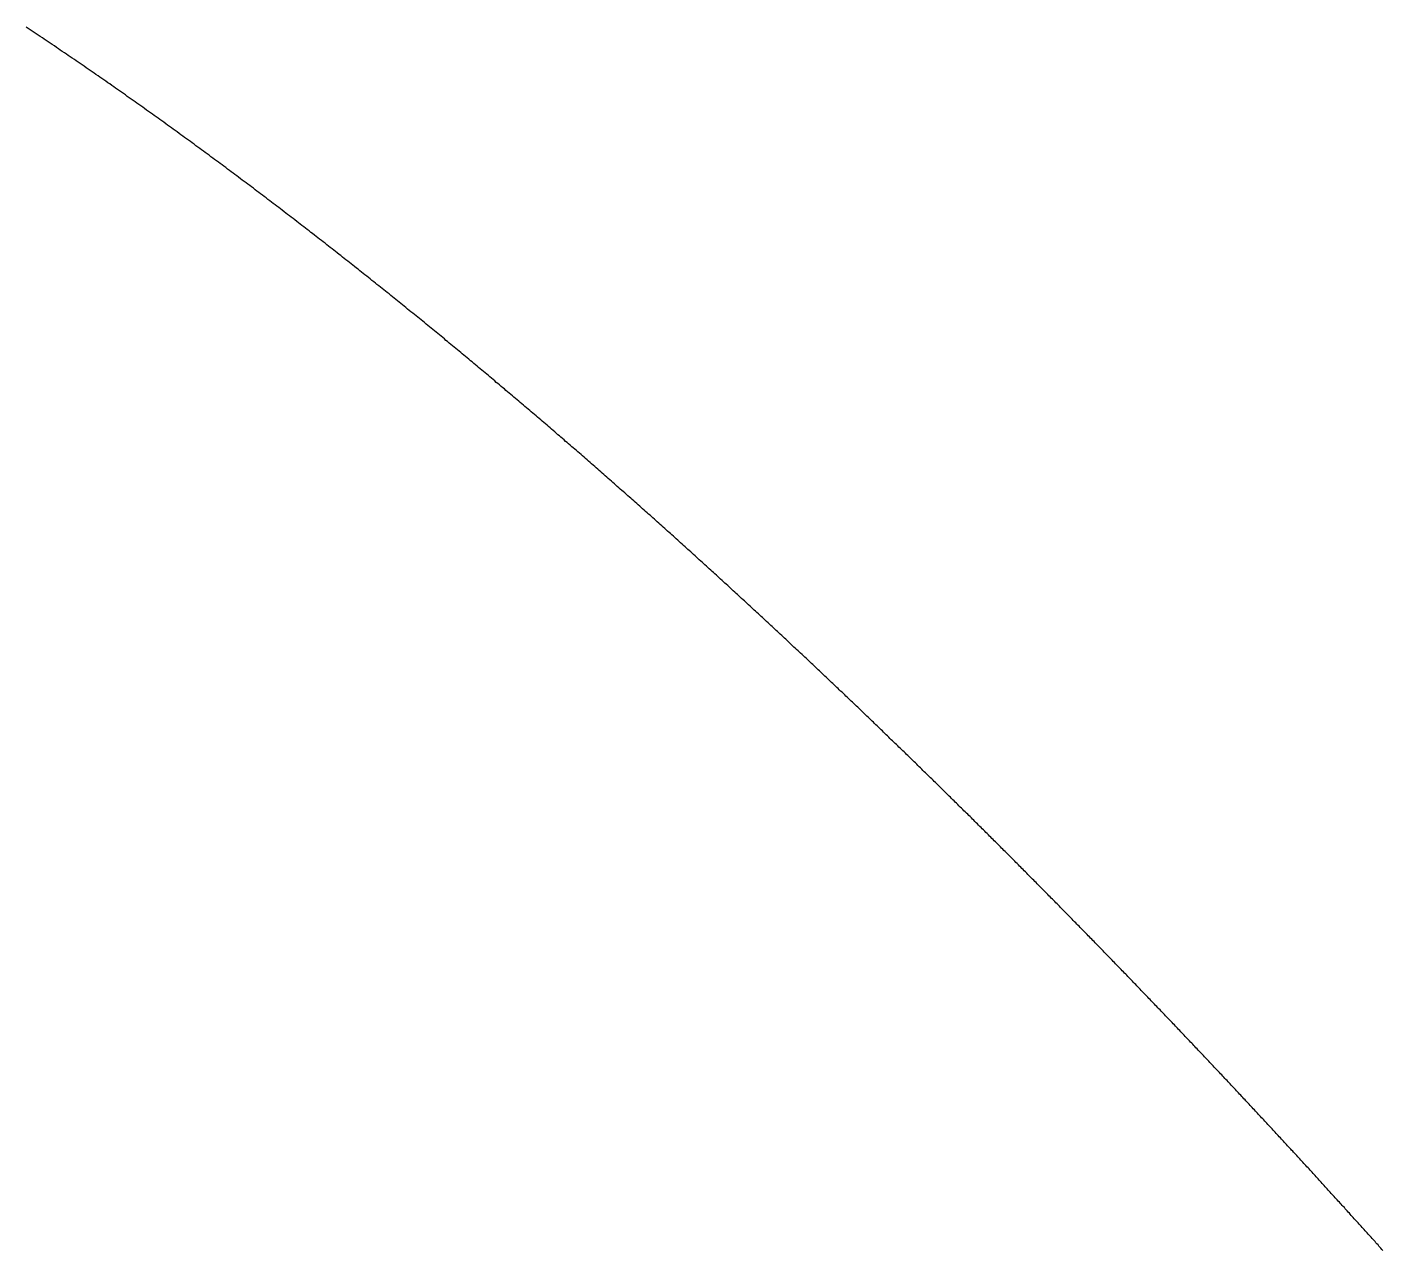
# Model space of a CAD drawing. Header units: metres. Extents: x -19.4 to 17.8, y -17.8 to 29.1.
# Drawn here: x -1.23 to 10.16, y 15.96 to 26.24 of the extents above; entities that cross this region are included whole.
import ezdxf

# ---------------------------------------------------------------- set-up
doc = ezdxf.new("R2010")
doc.units = ezdxf.units.M

msp = doc.modelspace()

# ---------------------------------------------------------------- linework, layer by layer
for p, q in [((-1.224, 26.224), (-1.241, 26.235)), ((-1.207, 26.213), (-1.224, 26.224)), ((-1.19, 26.201), (-1.207, 26.213)), ((-1.173, 26.19), (-1.19, 26.201)), ((-1.156, 26.179), (-1.173, 26.19)), ((-1.139, 26.167), (-1.156, 26.179)), ((-1.122, 26.156), (-1.139, 26.167)), ((-1.105, 26.145), (-1.122, 26.156)), ((-1.089, 26.133), (-1.105, 26.145)), ((-1.072, 26.122), (-1.089, 26.133)), ((-1.055, 26.111), (-1.072, 26.122)), ((-1.038, 26.099), (-1.055, 26.111)), ((-1.021, 26.088), (-1.038, 26.099)), ((-1.004, 26.077), (-1.021, 26.088)), ((-0.987, 26.065), (-1.004, 26.077)), ((-0.97, 26.054), (-0.987, 26.065)), ((-0.954, 26.042), (-0.97, 26.054)), ((-0.937, 26.031), (-0.954, 26.042)), ((-0.92, 26.02), (-0.937, 26.031)), ((-0.903, 26.008), (-0.92, 26.02)), ((-0.887, 25.997), (-0.903, 26.008)), ((-0.87, 25.985), (-0.887, 25.997)), ((-0.853, 25.974), (-0.87, 25.985)), ((-0.836, 25.963), (-0.853, 25.974)), ((-0.82, 25.951), (-0.836, 25.963)), ((-0.803, 25.94), (-0.82, 25.951)), ((-0.786, 25.928), (-0.803, 25.94)), ((-0.77, 25.917), (-0.786, 25.928)), ((-0.753, 25.906), (-0.77, 25.917)), ((-0.736, 25.894), (-0.753, 25.906)), ((-0.72, 25.883), (-0.736, 25.894)), ((-0.703, 25.871), (-0.72, 25.883)), ((-0.687, 25.86), (-0.703, 25.871)), ((-0.67, 25.848), (-0.687, 25.86)), ((-0.654, 25.837), (-0.67, 25.848)), ((-0.637, 25.826), (-0.654, 25.837)), ((-0.621, 25.814), (-0.637, 25.826)), ((-0.604, 25.803), (-0.621, 25.814)), ((-0.588, 25.791), (-0.604, 25.803)), ((-0.571, 25.78), (-0.588, 25.791)), ((-0.555, 25.768), (-0.571, 25.78)), ((-0.538, 25.757), (-0.555, 25.768)), ((-0.522, 25.745), (-0.538, 25.757)), ((-0.505, 25.734), (-0.522, 25.745)), ((-0.489, 25.722), (-0.505, 25.734)), ((-0.473, 25.711), (-0.489, 25.722)), ((-0.456, 25.699), (-0.473, 25.711)), ((-0.44, 25.688), (-0.456, 25.699)), ((-0.424, 25.676), (-0.44, 25.688)), ((-0.407, 25.665), (-0.424, 25.676)), ((-0.391, 25.653), (-0.407, 25.665)), ((-0.375, 25.642), (-0.391, 25.653)), ((-0.358, 25.63), (-0.375, 25.642)), ((-0.342, 25.619), (-0.358, 25.63)), ((-0.326, 25.607), (-0.342, 25.619)), ((-0.31, 25.596), (-0.326, 25.607)), ((-0.293, 25.584), (-0.31, 25.596)), ((-0.277, 25.573), (-0.293, 25.584)), ((-0.261, 25.561), (-0.277, 25.573)), ((-0.245, 25.55), (-0.261, 25.561)), ((-0.229, 25.538), (-0.245, 25.55)), ((-0.213, 25.527), (-0.229, 25.538)), ((-0.196, 25.515), (-0.213, 25.527)), ((-0.18, 25.504), (-0.196, 25.515)), ((-0.164, 25.492), (-0.18, 25.504)), ((-0.148, 25.481), (-0.164, 25.492)), ((-0.132, 25.469), (-0.148, 25.481)), ((-0.116, 25.458), (-0.132, 25.469)), ((-0.1, 25.446), (-0.116, 25.458)), ((-0.084, 25.435), (-0.1, 25.446)), ((-0.068, 25.423), (-0.084, 25.435)), ((-0.052, 25.412), (-0.068, 25.423)), ((-0.036, 25.4), (-0.052, 25.412)), ((-0.02, 25.389), (-0.036, 25.4)), ((-0.004, 25.377), (-0.02, 25.389)), ((0.012, 25.365), (-0.004, 25.377)), ((0.028, 25.354), (0.012, 25.365)), ((0.044, 25.342), (0.028, 25.354)), ((0.06, 25.331), (0.044, 25.342)), ((0.076, 25.319), (0.06, 25.331)), ((0.091, 25.308), (0.076, 25.319)), ((0.107, 25.296), (0.091, 25.308)), ((0.123, 25.285), (0.107, 25.296)), ((0.139, 25.273), (0.123, 25.285)), ((0.155, 25.262), (0.139, 25.273)), ((0.171, 25.25), (0.155, 25.262)), ((0.186, 25.238), (0.171, 25.25)), ((0.202, 25.227), (0.186, 25.238)), ((0.218, 25.215), (0.202, 25.227)), ((0.234, 25.204), (0.218, 25.215)), ((0.249, 25.192), (0.234, 25.204)), ((0.265, 25.181), (0.249, 25.192)), ((0.281, 25.169), (0.265, 25.181)), ((0.296, 25.158), (0.281, 25.169)), ((0.312, 25.146), (0.296, 25.158)), ((0.328, 25.134), (0.312, 25.146)), ((0.343, 25.123), (0.328, 25.134)), ((0.359, 25.111), (0.343, 25.123)), ((0.375, 25.1), (0.359, 25.111)), ((0.39, 25.088), (0.375, 25.1)), ((0.406, 25.077), (0.39, 25.088)), ((0.421, 25.065), (0.406, 25.077)), ((0.437, 25.054), (0.421, 25.065)), ((0.452, 25.042), (0.437, 25.054)), ((0.468, 25.03), (0.452, 25.042)), ((0.483, 25.019), (0.468, 25.03)), ((0.499, 25.007), (0.483, 25.019)), ((0.514, 24.996), (0.499, 25.007)), ((0.53, 24.984), (0.514, 24.996)), ((0.545, 24.973), (0.53, 24.984)), ((0.561, 24.961), (0.545, 24.973)), ((0.576, 24.949), (0.561, 24.961)), ((0.592, 24.938), (0.576, 24.949)), ((0.607, 24.926), (0.592, 24.938)), ((0.622, 24.915), (0.607, 24.926)), ((0.638, 24.903), (0.622, 24.915)), ((0.653, 24.892), (0.638, 24.903)), ((0.669, 24.88), (0.653, 24.892)), ((0.684, 24.868), (0.669, 24.88)), ((0.699, 24.857), (0.684, 24.868)), ((0.714, 24.845), (0.699, 24.857)), ((0.73, 24.834), (0.714, 24.845)), ((0.745, 24.822), (0.73, 24.834)), ((0.76, 24.811), (0.745, 24.822)), ((0.776, 24.799), (0.76, 24.811)), ((0.791, 24.787), (0.776, 24.799)), ((0.806, 24.776), (0.791, 24.787)), ((0.821, 24.764), (0.806, 24.776)), ((0.836, 24.753), (0.821, 24.764)), ((0.852, 24.741), (0.836, 24.753)), ((0.867, 24.73), (0.852, 24.741)), ((0.882, 24.718), (0.867, 24.73)), ((0.897, 24.707), (0.882, 24.718)), ((0.912, 24.695), (0.897, 24.707)), ((0.927, 24.683), (0.912, 24.695)), ((0.942, 24.672), (0.927, 24.683)), ((0.957, 24.66), (0.942, 24.672)), ((0.972, 24.649), (0.957, 24.66)), ((0.987, 24.637), (0.972, 24.649)), ((1.003, 24.626), (0.987, 24.637)), ((1.018, 24.614), (1.003, 24.626)), ((1.033, 24.602), (1.018, 24.614)), ((1.048, 24.591), (1.033, 24.602)), ((1.063, 24.579), (1.048, 24.591)), ((1.077, 24.568), (1.063, 24.579)), ((1.092, 24.556), (1.077, 24.568)), ((1.107, 24.545), (1.092, 24.556)), ((1.122, 24.533), (1.107, 24.545)), ((1.137, 24.522), (1.122, 24.533)), ((1.152, 24.51), (1.137, 24.522)), ((1.167, 24.499), (1.152, 24.51)), ((1.182, 24.487), (1.167, 24.499)), ((1.197, 24.475), (1.182, 24.487)), ((1.212, 24.464), (1.197, 24.475)), ((1.226, 24.452), (1.212, 24.464)), ((1.241, 24.441), (1.226, 24.452)), ((1.256, 24.429), (1.241, 24.441)), ((1.271, 24.418), (1.256, 24.429)), ((1.286, 24.406), (1.271, 24.418)), ((1.3, 24.395), (1.286, 24.406)), ((1.315, 24.383), (1.3, 24.395)), ((1.33, 24.372), (1.315, 24.383)), ((1.345, 24.36), (1.33, 24.372)), ((1.359, 24.348), (1.345, 24.36)), ((1.374, 24.337), (1.359, 24.348)), ((1.389, 24.325), (1.374, 24.337)), ((1.403, 24.314), (1.389, 24.325)), ((1.418, 24.302), (1.403, 24.314)), ((1.433, 24.291), (1.418, 24.302)), ((1.447, 24.279), (1.433, 24.291)), ((1.462, 24.268), (1.447, 24.279)), ((1.476, 24.256), (1.462, 24.268)), ((1.491, 24.245), (1.476, 24.256)), ((1.506, 24.233), (1.491, 24.245)), ((1.52, 24.222), (1.506, 24.233)), ((1.535, 24.21), (1.52, 24.222)), ((1.549, 24.199), (1.535, 24.21)), ((1.564, 24.187), (1.549, 24.199)), ((1.578, 24.176), (1.564, 24.187)), ((1.593, 24.164), (1.578, 24.176)), ((1.607, 24.153), (1.593, 24.164)), ((1.622, 24.141), (1.607, 24.153)), ((1.636, 24.13), (1.622, 24.141)), ((1.651, 24.118), (1.636, 24.13)), ((1.665, 24.106), (1.651, 24.118)), ((1.68, 24.095), (1.665, 24.106)), ((1.694, 24.083), (1.68, 24.095)), ((1.708, 24.072), (1.694, 24.083)), ((1.723, 24.06), (1.708, 24.072)), ((1.737, 24.049), (1.723, 24.06)), ((1.751, 24.037), (1.737, 24.049)), ((1.766, 24.026), (1.751, 24.037)), ((1.78, 24.015), (1.766, 24.026)), ((1.794, 24.003), (1.78, 24.015)), ((1.809, 23.992), (1.794, 24.003)), ((1.823, 23.98), (1.809, 23.992)), ((1.837, 23.969), (1.823, 23.98)), ((1.852, 23.957), (1.837, 23.969)), ((1.866, 23.946), (1.852, 23.957)), ((1.88, 23.934), (1.866, 23.946)), ((1.894, 23.923), (1.88, 23.934)), ((1.908, 23.911), (1.894, 23.923)), ((1.923, 23.9), (1.908, 23.911)), ((1.937, 23.888), (1.923, 23.9)), ((1.951, 23.877), (1.937, 23.888)), ((1.965, 23.865), (1.951, 23.877)), ((1.979, 23.854), (1.965, 23.865)), ((1.993, 23.842), (1.979, 23.854)), ((2.008, 23.831), (1.993, 23.842)), ((2.022, 23.819), (2.008, 23.831)), ((2.036, 23.808), (2.022, 23.819)), ((2.05, 23.797), (2.036, 23.808)), ((2.064, 23.785), (2.05, 23.797)), ((2.078, 23.774), (2.064, 23.785)), ((2.092, 23.762), (2.078, 23.774)), ((2.106, 23.751), (2.092, 23.762)), ((2.12, 23.739), (2.106, 23.751)), ((2.134, 23.728), (2.12, 23.739)), ((2.148, 23.716), (2.134, 23.728)), ((2.162, 23.705), (2.148, 23.716)), ((2.176, 23.694), (2.162, 23.705)), ((2.19, 23.682), (2.176, 23.694)), ((2.204, 23.671), (2.19, 23.682)), ((2.218, 23.659), (2.204, 23.671)), ((2.232, 23.648), (2.218, 23.659)), ((2.246, 23.636), (2.232, 23.648)), ((2.26, 23.625), (2.246, 23.636)), ((2.274, 23.614), (2.26, 23.625)), ((2.287, 23.602), (2.274, 23.614)), ((2.301, 23.591), (2.287, 23.602)), ((2.315, 23.579), (2.301, 23.591)), ((2.329, 23.568), (2.315, 23.579)), ((2.343, 23.556), (2.329, 23.568)), ((2.357, 23.545), (2.343, 23.556)), ((2.37, 23.534), (2.357, 23.545)), ((2.384, 23.522), (2.37, 23.534)), ((2.398, 23.511), (2.384, 23.522)), ((2.412, 23.499), (2.398, 23.511)), ((2.425, 23.488), (2.412, 23.499)), ((2.439, 23.477), (2.425, 23.488)), ((2.453, 23.465), (2.439, 23.477)), ((2.467, 23.454), (2.453, 23.465)), ((2.48, 23.443), (2.467, 23.454)), ((2.494, 23.431), (2.48, 23.443)), ((2.508, 23.42), (2.494, 23.431)), ((2.521, 23.408), (2.508, 23.42)), ((2.535, 23.397), (2.521, 23.408)), ((2.549, 23.386), (2.535, 23.397)), ((2.562, 23.374), (2.549, 23.386)), ((2.576, 23.363), (2.562, 23.374)), ((2.589, 23.352), (2.576, 23.363)), ((2.603, 23.34), (2.589, 23.352)), ((2.617, 23.329), (2.603, 23.34)), ((2.63, 23.317), (2.617, 23.329)), ((2.644, 23.306), (2.63, 23.317)), ((2.657, 23.295), (2.644, 23.306)), ((2.671, 23.283), (2.657, 23.295)), ((2.684, 23.272), (2.671, 23.283)), ((2.698, 23.261), (2.684, 23.272)), ((2.711, 23.249), (2.698, 23.261)), ((2.725, 23.238), (2.711, 23.249)), ((2.738, 23.227), (2.725, 23.238)), ((2.752, 23.215), (2.738, 23.227)), ((2.765, 23.204), (2.752, 23.215)), ((2.779, 23.193), (2.765, 23.204)), ((2.792, 23.181), (2.779, 23.193)), ((2.805, 23.17), (2.792, 23.181)), ((2.819, 23.159), (2.805, 23.17)), ((2.832, 23.147), (2.819, 23.159)), ((2.846, 23.136), (2.832, 23.147)), ((2.859, 23.125), (2.846, 23.136)), ((2.872, 23.114), (2.859, 23.125)), ((2.886, 23.102), (2.872, 23.114)), ((2.899, 23.091), (2.886, 23.102)), ((2.912, 23.08), (2.899, 23.091)), ((2.926, 23.068), (2.912, 23.08)), ((2.939, 23.057), (2.926, 23.068)), ((2.952, 23.046), (2.939, 23.057)), ((2.965, 23.034), (2.952, 23.046)), ((2.979, 23.023), (2.965, 23.034)), ((2.992, 23.012), (2.979, 23.023)), ((3.005, 23.001), (2.992, 23.012)), ((3.018, 22.989), (3.005, 23.001)), ((3.032, 22.978), (3.018, 22.989)), ((3.045, 22.967), (3.032, 22.978)), ((3.058, 22.956), (3.045, 22.967)), ((3.071, 22.944), (3.058, 22.956)), ((3.084, 22.933), (3.071, 22.944)), ((3.097, 22.922), (3.084, 22.933)), ((3.111, 22.911), (3.097, 22.922)), ((3.124, 22.899), (3.111, 22.911)), ((3.137, 22.888), (3.124, 22.899)), ((3.15, 22.877), (3.137, 22.888)), ((3.163, 22.866), (3.15, 22.877)), ((3.176, 22.854), (3.163, 22.866)), ((3.189, 22.843), (3.176, 22.854)), ((3.202, 22.832), (3.189, 22.843)), ((3.215, 22.821), (3.202, 22.832)), ((3.228, 22.809), (3.215, 22.821)), ((3.241, 22.798), (3.228, 22.809)), ((3.254, 22.787), (3.241, 22.798)), ((3.267, 22.776), (3.254, 22.787)), ((3.28, 22.765), (3.267, 22.776)), ((3.293, 22.753), (3.28, 22.765)), ((3.306, 22.742), (3.293, 22.753)), ((3.319, 22.731), (3.306, 22.742)), ((3.332, 22.72), (3.319, 22.731)), ((3.345, 22.708), (3.332, 22.72)), ((3.358, 22.697), (3.345, 22.708)), ((3.371, 22.686), (3.358, 22.697)), ((3.384, 22.675), (3.371, 22.686)), ((3.397, 22.664), (3.384, 22.675)), ((3.41, 22.653), (3.397, 22.664)), ((3.423, 22.641), (3.41, 22.653)), ((3.435, 22.63), (3.423, 22.641)), ((3.448, 22.619), (3.435, 22.63)), ((3.461, 22.608), (3.448, 22.619)), ((3.474, 22.597), (3.461, 22.608)), ((3.487, 22.586), (3.474, 22.597)), ((3.499, 22.574), (3.487, 22.586)), ((3.512, 22.563), (3.499, 22.574)), ((3.525, 22.552), (3.512, 22.563)), ((3.538, 22.541), (3.525, 22.552)), ((3.551, 22.53), (3.538, 22.541)), ((3.563, 22.519), (3.551, 22.53)), ((3.576, 22.507), (3.563, 22.519)), ((3.589, 22.496), (3.576, 22.507)), ((3.602, 22.485), (3.589, 22.496)), ((3.614, 22.474), (3.602, 22.485)), ((3.627, 22.463), (3.614, 22.474)), ((3.64, 22.452), (3.627, 22.463)), ((3.652, 22.441), (3.64, 22.452)), ((3.665, 22.43), (3.652, 22.441)), ((3.678, 22.418), (3.665, 22.43)), ((3.69, 22.407), (3.678, 22.418)), ((3.703, 22.396), (3.69, 22.407)), ((3.715, 22.385), (3.703, 22.396)), ((3.728, 22.374), (3.715, 22.385)), ((3.741, 22.363), (3.728, 22.374)), ((3.753, 22.352), (3.741, 22.363)), ((3.766, 22.341), (3.753, 22.352)), ((3.778, 22.33), (3.766, 22.341)), ((3.791, 22.319), (3.778, 22.33)), ((3.803, 22.308), (3.791, 22.319)), ((3.816, 22.296), (3.803, 22.308)), ((3.829, 22.285), (3.816, 22.296)), ((3.841, 22.274), (3.829, 22.285)), ((3.854, 22.263), (3.841, 22.274)), ((3.866, 22.252), (3.854, 22.263)), ((3.878, 22.241), (3.866, 22.252)), ((3.891, 22.23), (3.878, 22.241)), ((3.903, 22.219), (3.891, 22.23)), ((3.916, 22.208), (3.903, 22.219)), ((3.928, 22.197), (3.916, 22.208)), ((3.941, 22.186), (3.928, 22.197)), ((3.953, 22.175), (3.941, 22.186)), ((3.966, 22.164), (3.953, 22.175)), ((3.978, 22.153), (3.966, 22.164)), ((3.99, 22.142), (3.978, 22.153)), ((4.003, 22.131), (3.99, 22.142)), ((4.015, 22.12), (4.003, 22.131)), ((4.027, 22.109), (4.015, 22.12)), ((4.04, 22.098), (4.027, 22.109)), ((4.052, 22.087), (4.04, 22.098)), ((4.064, 22.076), (4.052, 22.087)), ((4.077, 22.065), (4.064, 22.076)), ((4.089, 22.054), (4.077, 22.065)), ((4.101, 22.043), (4.089, 22.054)), ((4.114, 22.032), (4.101, 22.043)), ((4.126, 22.021), (4.114, 22.032)), ((4.138, 22.01), (4.126, 22.021)), ((4.15, 21.999), (4.138, 22.01)), ((4.163, 21.988), (4.15, 21.999)), ((4.175, 21.977), (4.163, 21.988)), ((4.187, 21.966), (4.175, 21.977)), ((4.199, 21.955), (4.187, 21.966)), ((4.211, 21.944), (4.199, 21.955)), ((4.224, 21.933), (4.211, 21.944)), ((4.236, 21.922), (4.224, 21.933)), ((4.248, 21.911), (4.236, 21.922)), ((4.26, 21.9), (4.248, 21.911)), ((4.272, 21.889), (4.26, 21.9)), ((4.284, 21.878), (4.272, 21.889)), ((4.297, 21.867), (4.284, 21.878)), ((4.309, 21.856), (4.297, 21.867)), ((4.321, 21.845), (4.309, 21.856)), ((4.333, 21.834), (4.321, 21.845)), ((4.345, 21.823), (4.333, 21.834)), ((4.357, 21.812), (4.345, 21.823)), ((4.369, 21.802), (4.357, 21.812)), ((4.381, 21.791), (4.369, 21.802)), ((4.393, 21.78), (4.381, 21.791)), ((4.405, 21.769), (4.393, 21.78)), ((4.417, 21.758), (4.405, 21.769)), ((4.429, 21.747), (4.417, 21.758)), ((4.441, 21.736), (4.429, 21.747)), ((4.453, 21.725), (4.441, 21.736)), ((4.465, 21.714), (4.453, 21.725)), ((4.477, 21.703), (4.465, 21.714)), ((4.489, 21.692), (4.477, 21.703)), ((4.501, 21.682), (4.489, 21.692)), ((4.513, 21.671), (4.501, 21.682)), ((4.525, 21.66), (4.513, 21.671)), ((4.537, 21.649), (4.525, 21.66)), ((4.549, 21.638), (4.537, 21.649)), ((4.561, 21.627), (4.549, 21.638)), ((4.573, 21.616), (4.561, 21.627)), ((4.585, 21.606), (4.573, 21.616)), ((4.596, 21.595), (4.585, 21.606)), ((4.608, 21.584), (4.596, 21.595)), ((4.62, 21.573), (4.608, 21.584)), ((4.632, 21.562), (4.62, 21.573)), ((4.644, 21.551), (4.632, 21.562)), ((4.656, 21.54), (4.644, 21.551)), ((4.668, 21.53), (4.656, 21.54)), ((4.679, 21.519), (4.668, 21.53)), ((4.691, 21.508), (4.679, 21.519)), ((4.703, 21.497), (4.691, 21.508)), ((4.715, 21.486), (4.703, 21.497)), ((4.727, 21.475), (4.715, 21.486)), ((4.738, 21.465), (4.727, 21.475)), ((4.75, 21.454), (4.738, 21.465)), ((4.762, 21.443), (4.75, 21.454)), ((4.773, 21.432), (4.762, 21.443)), ((4.785, 21.421), (4.773, 21.432)), ((4.797, 21.411), (4.785, 21.421)), ((4.809, 21.4), (4.797, 21.411)), ((4.82, 21.389), (4.809, 21.4)), ((4.832, 21.378), (4.82, 21.389)), ((4.844, 21.368), (4.832, 21.378)), ((4.855, 21.357), (4.844, 21.368)), ((4.867, 21.346), (4.855, 21.357)), ((4.879, 21.335), (4.867, 21.346)), ((4.89, 21.324), (4.879, 21.335)), ((4.902, 21.314), (4.89, 21.324)), ((4.914, 21.303), (4.902, 21.314)), ((4.925, 21.292), (4.914, 21.303)), ((4.937, 21.281), (4.925, 21.292)), ((4.948, 21.271), (4.937, 21.281)), ((4.96, 21.26), (4.948, 21.271)), ((4.972, 21.249), (4.96, 21.26)), ((4.983, 21.238), (4.972, 21.249)), ((4.995, 21.228), (4.983, 21.238)), ((5.006, 21.217), (4.995, 21.228)), ((5.018, 21.206), (5.006, 21.217)), ((5.029, 21.196), (5.018, 21.206)), ((5.041, 21.185), (5.029, 21.196)), ((5.052, 21.174), (5.041, 21.185)), ((5.064, 21.163), (5.052, 21.174)), ((5.075, 21.153), (5.064, 21.163)), ((5.087, 21.142), (5.075, 21.153)), ((5.098, 21.131), (5.087, 21.142)), ((5.11, 21.121), (5.098, 21.131)), ((5.121, 21.11), (5.11, 21.121)), ((5.133, 21.099), (5.121, 21.11)), ((5.144, 21.089), (5.133, 21.099)), ((5.156, 21.078), (5.144, 21.089)), ((5.167, 21.067), (5.156, 21.078)), ((5.178, 21.056), (5.167, 21.067)), ((5.19, 21.046), (5.178, 21.056)), ((5.201, 21.035), (5.19, 21.046)), ((5.213, 21.024), (5.201, 21.035)), ((5.224, 21.014), (5.213, 21.024)), ((5.235, 21.003), (5.224, 21.014)), ((5.247, 20.993), (5.235, 21.003)), ((5.258, 20.982), (5.247, 20.993)), ((5.269, 20.971), (5.258, 20.982)), ((5.281, 20.961), (5.269, 20.971)), ((5.292, 20.95), (5.281, 20.961)), ((5.303, 20.939), (5.292, 20.95)), ((5.315, 20.929), (5.303, 20.939)), ((5.326, 20.918), (5.315, 20.929)), ((5.337, 20.907), (5.326, 20.918)), ((5.348, 20.897), (5.337, 20.907)), ((5.36, 20.886), (5.348, 20.897)), ((5.371, 20.876), (5.36, 20.886)), ((5.382, 20.865), (5.371, 20.876)), ((5.393, 20.854), (5.382, 20.865)), ((5.405, 20.844), (5.393, 20.854)), ((5.416, 20.833), (5.405, 20.844)), ((5.427, 20.823), (5.416, 20.833)), ((5.438, 20.812), (5.427, 20.823)), ((5.45, 20.801), (5.438, 20.812)), ((5.461, 20.791), (5.45, 20.801)), ((5.472, 20.78), (5.461, 20.791)), ((5.483, 20.77), (5.472, 20.78)), ((5.494, 20.759), (5.483, 20.77)), ((5.505, 20.749), (5.494, 20.759)), ((5.517, 20.738), (5.505, 20.749)), ((5.528, 20.727), (5.517, 20.738)), ((5.539, 20.717), (5.528, 20.727)), ((5.55, 20.706), (5.539, 20.717)), ((5.561, 20.696), (5.55, 20.706)), ((5.572, 20.685), (5.561, 20.696)), ((5.583, 20.675), (5.572, 20.685)), ((5.594, 20.664), (5.583, 20.675)), ((5.605, 20.654), (5.594, 20.664)), ((5.617, 20.643), (5.605, 20.654)), ((5.628, 20.632), (5.617, 20.643)), ((5.639, 20.622), (5.628, 20.632)), ((5.65, 20.611), (5.639, 20.622)), ((5.661, 20.601), (5.65, 20.611)), ((5.672, 20.59), (5.661, 20.601)), ((5.683, 20.58), (5.672, 20.59)), ((5.694, 20.569), (5.683, 20.58)), ((5.705, 20.559), (5.694, 20.569)), ((5.716, 20.548), (5.705, 20.559)), ((5.727, 20.538), (5.716, 20.548)), ((5.738, 20.527), (5.727, 20.538)), ((5.749, 20.517), (5.738, 20.527)), ((5.76, 20.506), (5.749, 20.517)), ((5.771, 20.496), (5.76, 20.506)), ((5.782, 20.485), (5.771, 20.496)), ((5.793, 20.475), (5.782, 20.485)), ((5.803, 20.464), (5.793, 20.475)), ((5.814, 20.454), (5.803, 20.464)), ((5.825, 20.444), (5.814, 20.454)), ((5.836, 20.433), (5.825, 20.444)), ((5.847, 20.423), (5.836, 20.433)), ((5.858, 20.412), (5.847, 20.423)), ((5.869, 20.402), (5.858, 20.412)), ((5.88, 20.391), (5.869, 20.402)), ((5.891, 20.381), (5.88, 20.391)), ((5.901, 20.37), (5.891, 20.381)), ((5.912, 20.36), (5.901, 20.37)), ((5.923, 20.35), (5.912, 20.36)), ((5.934, 20.339), (5.923, 20.35)), ((5.945, 20.329), (5.934, 20.339)), ((5.956, 20.318), (5.945, 20.329)), ((5.966, 20.308), (5.956, 20.318)), ((5.977, 20.297), (5.966, 20.308)), ((5.988, 20.287), (5.977, 20.297)), ((5.999, 20.277), (5.988, 20.287)), ((6.01, 20.266), (5.999, 20.277)), ((6.02, 20.256), (6.01, 20.266)), ((6.031, 20.245), (6.02, 20.256)), ((6.042, 20.235), (6.031, 20.245)), ((6.053, 20.225), (6.042, 20.235)), ((6.063, 20.214), (6.053, 20.225)), ((6.074, 20.204), (6.063, 20.214)), ((6.085, 20.193), (6.074, 20.204)), ((6.095, 20.183), (6.085, 20.193)), ((6.106, 20.173), (6.095, 20.183)), ((6.117, 20.162), (6.106, 20.173)), ((6.128, 20.152), (6.117, 20.162)), ((6.138, 20.142), (6.128, 20.152)), ((6.149, 20.131), (6.138, 20.142)), ((6.16, 20.121), (6.149, 20.131)), ((6.17, 20.111), (6.16, 20.121)), ((6.181, 20.1), (6.17, 20.111)), ((6.191, 20.09), (6.181, 20.1)), ((6.202, 20.08), (6.191, 20.09)), ((6.213, 20.069), (6.202, 20.08)), ((6.223, 20.059), (6.213, 20.069)), ((6.234, 20.049), (6.223, 20.059)), ((6.245, 20.038), (6.234, 20.049)), ((6.255, 20.028), (6.245, 20.038)), ((6.266, 20.018), (6.255, 20.028)), ((6.276, 20.007), (6.266, 20.018)), ((6.287, 19.997), (6.276, 20.007)), ((6.297, 19.987), (6.287, 19.997)), ((6.308, 19.976), (6.297, 19.987)), ((6.319, 19.966), (6.308, 19.976)), ((6.329, 19.956), (6.319, 19.966)), ((6.34, 19.945), (6.329, 19.956)), ((6.35, 19.935), (6.34, 19.945)), ((6.361, 19.925), (6.35, 19.935)), ((6.371, 19.915), (6.361, 19.925)), ((6.382, 19.904), (6.371, 19.915)), ((6.392, 19.894), (6.382, 19.904)), ((6.403, 19.884), (6.392, 19.894)), ((6.413, 19.874), (6.403, 19.884)), ((6.424, 19.863), (6.413, 19.874)), ((6.434, 19.853), (6.424, 19.863)), ((6.445, 19.843), (6.434, 19.853)), ((6.455, 19.832), (6.445, 19.843)), ((6.465, 19.822), (6.455, 19.832)), ((6.476, 19.812), (6.465, 19.822)), ((6.486, 19.802), (6.476, 19.812)), ((6.497, 19.791), (6.486, 19.802)), ((6.507, 19.781), (6.497, 19.791)), ((6.518, 19.771), (6.507, 19.781)), ((6.528, 19.761), (6.518, 19.771)), ((6.538, 19.751), (6.528, 19.761)), ((6.549, 19.74), (6.538, 19.751)), ((6.559, 19.73), (6.549, 19.74)), ((6.569, 19.72), (6.559, 19.73)), ((6.58, 19.71), (6.569, 19.72)), ((6.59, 19.699), (6.58, 19.71)), ((6.6, 19.689), (6.59, 19.699)), ((6.611, 19.679), (6.6, 19.689)), ((6.621, 19.669), (6.611, 19.679)), ((6.631, 19.659), (6.621, 19.669)), ((6.642, 19.648), (6.631, 19.659)), ((6.652, 19.638), (6.642, 19.648)), ((6.662, 19.628), (6.652, 19.638)), ((6.673, 19.618), (6.662, 19.628)), ((6.683, 19.608), (6.673, 19.618)), ((6.693, 19.598), (6.683, 19.608)), ((6.704, 19.587), (6.693, 19.598)), ((6.714, 19.577), (6.704, 19.587)), ((6.724, 19.567), (6.714, 19.577)), ((6.734, 19.557), (6.724, 19.567)), ((6.745, 19.547), (6.734, 19.557)), ((6.755, 19.537), (6.745, 19.547)), ((6.765, 19.526), (6.755, 19.537)), ((6.775, 19.516), (6.765, 19.526)), ((6.785, 19.506), (6.775, 19.516)), ((6.796, 19.496), (6.785, 19.506)), ((6.806, 19.486), (6.796, 19.496)), ((6.816, 19.476), (6.806, 19.486)), ((6.826, 19.466), (6.816, 19.476)), ((6.836, 19.455), (6.826, 19.466)), ((6.847, 19.445), (6.836, 19.455)), ((6.857, 19.435), (6.847, 19.445)), ((6.867, 19.425), (6.857, 19.435)), ((6.877, 19.415), (6.867, 19.425)), ((6.887, 19.405), (6.877, 19.415)), ((6.897, 19.395), (6.887, 19.405)), ((6.908, 19.385), (6.897, 19.395)), ((6.918, 19.375), (6.908, 19.385)), ((6.928, 19.364), (6.918, 19.375)), ((6.938, 19.354), (6.928, 19.364)), ((6.948, 19.344), (6.938, 19.354)), ((6.958, 19.334), (6.948, 19.344)), ((6.968, 19.324), (6.958, 19.334)), ((6.978, 19.314), (6.968, 19.324)), ((6.988, 19.304), (6.978, 19.314)), ((6.998, 19.294), (6.988, 19.304)), ((7.008, 19.284), (6.998, 19.294)), ((7.018, 19.274), (7.008, 19.284)), ((7.029, 19.264), (7.018, 19.274)), ((7.039, 19.254), (7.029, 19.264)), ((7.049, 19.244), (7.039, 19.254)), ((7.059, 19.234), (7.049, 19.244)), ((7.069, 19.223), (7.059, 19.234)), ((7.079, 19.213), (7.069, 19.223)), ((7.089, 19.203), (7.079, 19.213)), ((7.099, 19.193), (7.089, 19.203)), ((7.109, 19.183), (7.099, 19.193)), ((7.119, 19.173), (7.109, 19.183)), ((7.129, 19.163), (7.119, 19.173)), ((7.139, 19.153), (7.129, 19.163)), ((7.149, 19.143), (7.139, 19.153)), ((7.159, 19.133), (7.149, 19.143)), ((7.169, 19.123), (7.159, 19.133)), ((7.178, 19.113), (7.169, 19.123)), ((7.188, 19.103), (7.178, 19.113)), ((7.198, 19.093), (7.188, 19.103)), ((7.208, 19.083), (7.198, 19.093)), ((7.218, 19.073), (7.208, 19.083)), ((7.228, 19.063), (7.218, 19.073)), ((7.238, 19.053), (7.228, 19.063)), ((7.248, 19.043), (7.238, 19.053)), ((7.258, 19.033), (7.248, 19.043)), ((7.268, 19.023), (7.258, 19.033)), ((7.278, 19.013), (7.268, 19.023)), ((7.287, 19.003), (7.278, 19.013)), ((7.297, 18.993), (7.287, 19.003)), ((7.307, 18.983), (7.297, 18.993)), ((7.317, 18.973), (7.307, 18.983)), ((7.327, 18.963), (7.317, 18.973)), ((7.337, 18.953), (7.327, 18.963)), ((7.347, 18.943), (7.337, 18.953)), ((7.356, 18.933), (7.347, 18.943)), ((7.366, 18.923), (7.356, 18.933)), ((7.376, 18.914), (7.366, 18.923)), ((7.386, 18.904), (7.376, 18.914)), ((7.396, 18.894), (7.386, 18.904)), ((7.405, 18.884), (7.396, 18.894)), ((7.415, 18.874), (7.405, 18.884)), ((7.425, 18.864), (7.415, 18.874)), ((7.435, 18.854), (7.425, 18.864)), ((7.445, 18.844), (7.435, 18.854)), ((7.454, 18.834), (7.445, 18.844)), ((7.464, 18.824), (7.454, 18.834)), ((7.474, 18.814), (7.464, 18.824)), ((7.484, 18.804), (7.474, 18.814)), ((7.493, 18.794), (7.484, 18.804)), ((7.503, 18.784), (7.493, 18.794)), ((7.513, 18.775), (7.503, 18.784)), ((7.523, 18.765), (7.513, 18.775)), ((7.532, 18.755), (7.523, 18.765)), ((7.542, 18.745), (7.532, 18.755)), ((7.552, 18.735), (7.542, 18.745)), ((7.561, 18.725), (7.552, 18.735)), ((7.571, 18.715), (7.561, 18.725)), ((7.581, 18.705), (7.571, 18.715)), ((7.59, 18.695), (7.581, 18.705)), ((7.6, 18.686), (7.59, 18.695)), ((7.61, 18.676), (7.6, 18.686)), ((7.619, 18.666), (7.61, 18.676)), ((7.629, 18.656), (7.619, 18.666)), ((7.639, 18.646), (7.629, 18.656)), ((7.648, 18.636), (7.639, 18.646)), ((7.658, 18.626), (7.648, 18.636)), ((7.668, 18.617), (7.658, 18.626)), ((7.677, 18.607), (7.668, 18.617)), ((7.687, 18.597), (7.677, 18.607)), ((7.696, 18.587), (7.687, 18.597)), ((7.706, 18.577), (7.696, 18.587)), ((7.716, 18.567), (7.706, 18.577)), ((7.725, 18.557), (7.716, 18.567)), ((7.735, 18.548), (7.725, 18.557)), ((7.744, 18.538), (7.735, 18.548)), ((7.754, 18.528), (7.744, 18.538)), ((7.764, 18.518), (7.754, 18.528)), ((7.773, 18.508), (7.764, 18.518)), ((7.783, 18.499), (7.773, 18.508)), ((7.792, 18.489), (7.783, 18.499)), ((7.802, 18.479), (7.792, 18.489)), ((7.811, 18.469), (7.802, 18.479)), ((7.821, 18.459), (7.811, 18.469)), ((7.83, 18.449), (7.821, 18.459)), ((7.84, 18.44), (7.83, 18.449)), ((7.849, 18.43), (7.84, 18.44)), ((7.859, 18.42), (7.849, 18.43)), ((7.868, 18.41), (7.859, 18.42)), ((7.878, 18.401), (7.868, 18.41)), ((7.887, 18.391), (7.878, 18.401)), ((7.897, 18.381), (7.887, 18.391)), ((7.906, 18.371), (7.897, 18.381)), ((7.916, 18.361), (7.906, 18.371)), ((7.925, 18.352), (7.916, 18.361)), ((7.935, 18.342), (7.925, 18.352)), ((7.944, 18.332), (7.935, 18.342)), ((7.954, 18.322), (7.944, 18.332)), ((7.963, 18.313), (7.954, 18.322)), ((7.972, 18.303), (7.963, 18.313)), ((7.982, 18.293), (7.972, 18.303)), ((7.991, 18.283), (7.982, 18.293)), ((8.001, 18.274), (7.991, 18.283)), ((8.01, 18.264), (8.001, 18.274)), ((8.02, 18.254), (8.01, 18.264)), ((8.029, 18.244), (8.02, 18.254)), ((8.038, 18.235), (8.029, 18.244)), ((8.048, 18.225), (8.038, 18.235)), ((8.057, 18.215), (8.048, 18.225)), ((8.067, 18.205), (8.057, 18.215)), ((8.076, 18.196), (8.067, 18.205)), ((8.085, 18.186), (8.076, 18.196)), ((8.095, 18.176), (8.085, 18.186)), ((8.104, 18.166), (8.095, 18.176)), ((8.113, 18.157), (8.104, 18.166)), ((8.123, 18.147), (8.113, 18.157)), ((8.132, 18.137), (8.123, 18.147)), ((8.141, 18.128), (8.132, 18.137)), ((8.151, 18.118), (8.141, 18.128)), ((8.16, 18.108), (8.151, 18.118)), ((8.169, 18.099), (8.16, 18.108)), ((8.179, 18.089), (8.169, 18.099)), ((8.188, 18.079), (8.179, 18.089)), ((8.197, 18.069), (8.188, 18.079)), ((8.207, 18.06), (8.197, 18.069)), ((8.216, 18.05), (8.207, 18.06)), ((8.225, 18.04), (8.216, 18.05)), ((8.234, 18.031), (8.225, 18.04)), ((8.244, 18.021), (8.234, 18.031)), ((8.253, 18.011), (8.244, 18.021)), ((8.262, 18.002), (8.253, 18.011)), ((8.271, 17.992), (8.262, 18.002)), ((8.281, 17.982), (8.271, 17.992)), ((8.29, 17.973), (8.281, 17.982)), ((8.299, 17.963), (8.29, 17.973)), ((8.308, 17.953), (8.299, 17.963)), ((8.318, 17.944), (8.308, 17.953)), ((8.327, 17.934), (8.318, 17.944)), ((8.336, 17.924), (8.327, 17.934)), ((8.345, 17.915), (8.336, 17.924)), ((8.354, 17.905), (8.345, 17.915)), ((8.364, 17.896), (8.354, 17.905)), ((8.373, 17.886), (8.364, 17.896)), ((8.382, 17.876), (8.373, 17.886)), ((8.391, 17.867), (8.382, 17.876)), ((8.4, 17.857), (8.391, 17.867)), ((8.41, 17.847), (8.4, 17.857)), ((8.419, 17.838), (8.41, 17.847)), ((8.428, 17.828), (8.419, 17.838)), ((8.437, 17.819), (8.428, 17.828)), ((8.446, 17.809), (8.437, 17.819)), ((8.455, 17.799), (8.446, 17.809)), ((8.465, 17.79), (8.455, 17.799)), ((8.474, 17.78), (8.465, 17.79)), ((8.483, 17.77), (8.474, 17.78)), ((8.492, 17.761), (8.483, 17.77)), ((8.501, 17.751), (8.492, 17.761)), ((8.51, 17.742), (8.501, 17.751)), ((8.519, 17.732), (8.51, 17.742)), ((8.528, 17.723), (8.519, 17.732)), ((8.537, 17.713), (8.528, 17.723)), ((8.547, 17.703), (8.537, 17.713)), ((8.556, 17.694), (8.547, 17.703)), ((8.565, 17.684), (8.556, 17.694)), ((8.574, 17.675), (8.565, 17.684)), ((8.583, 17.665), (8.574, 17.675)), ((8.592, 17.655), (8.583, 17.665)), ((8.601, 17.646), (8.592, 17.655)), ((8.61, 17.636), (8.601, 17.646)), ((8.619, 17.627), (8.61, 17.636)), ((8.628, 17.617), (8.619, 17.627)), ((8.637, 17.608), (8.628, 17.617)), ((8.646, 17.598), (8.637, 17.608)), ((8.655, 17.589), (8.646, 17.598)), ((8.664, 17.579), (8.655, 17.589)), ((8.673, 17.569), (8.664, 17.579)), ((8.682, 17.56), (8.673, 17.569)), ((8.691, 17.55), (8.682, 17.56)), ((8.7, 17.541), (8.691, 17.55)), ((8.709, 17.531), (8.7, 17.541)), ((8.718, 17.522), (8.709, 17.531)), ((8.727, 17.512), (8.718, 17.522)), ((8.736, 17.503), (8.727, 17.512)), ((8.745, 17.493), (8.736, 17.503)), ((8.754, 17.484), (8.745, 17.493)), ((8.763, 17.474), (8.754, 17.484)), ((8.772, 17.465), (8.763, 17.474)), ((8.781, 17.455), (8.772, 17.465)), ((8.79, 17.446), (8.781, 17.455)), ((8.799, 17.436), (8.79, 17.446)), ((8.808, 17.427), (8.799, 17.436)), ((8.817, 17.417), (8.808, 17.427)), ((8.826, 17.408), (8.817, 17.417)), ((8.835, 17.398), (8.826, 17.408)), ((8.844, 17.389), (8.835, 17.398)), ((8.853, 17.379), (8.844, 17.389)), ((8.862, 17.37), (8.853, 17.379)), ((8.87, 17.36), (8.862, 17.37)), ((8.879, 17.351), (8.87, 17.36)), ((8.888, 17.341), (8.879, 17.351)), ((8.897, 17.332), (8.888, 17.341)), ((8.906, 17.322), (8.897, 17.332)), ((8.915, 17.313), (8.906, 17.322)), ((8.924, 17.303), (8.915, 17.313)), ((8.933, 17.294), (8.924, 17.303)), ((8.942, 17.284), (8.933, 17.294)), ((8.95, 17.275), (8.942, 17.284)), ((8.959, 17.265), (8.95, 17.275)), ((8.968, 17.256), (8.959, 17.265)), ((8.977, 17.246), (8.968, 17.256)), ((8.986, 17.237), (8.977, 17.246)), ((8.995, 17.227), (8.986, 17.237)), ((9.004, 17.218), (8.995, 17.227)), ((9.012, 17.208), (9.004, 17.218)), ((9.021, 17.199), (9.012, 17.208)), ((9.03, 17.19), (9.021, 17.199)), ((9.039, 17.18), (9.03, 17.19)), ((9.048, 17.171), (9.039, 17.18)), ((9.056, 17.161), (9.048, 17.171)), ((9.065, 17.152), (9.056, 17.161)), ((9.074, 17.142), (9.065, 17.152)), ((9.083, 17.133), (9.074, 17.142)), ((9.092, 17.123), (9.083, 17.133)), ((9.1, 17.114), (9.092, 17.123)), ((9.109, 17.105), (9.1, 17.114)), ((9.118, 17.095), (9.109, 17.105)), ((9.127, 17.086), (9.118, 17.095)), ((9.135, 17.076), (9.127, 17.086)), ((9.144, 17.067), (9.135, 17.076)), ((9.153, 17.058), (9.144, 17.067)), ((9.162, 17.048), (9.153, 17.058)), ((9.17, 17.039), (9.162, 17.048)), ((9.179, 17.029), (9.17, 17.039)), ((9.188, 17.02), (9.179, 17.029)), ((9.197, 17.01), (9.188, 17.02)), ((9.205, 17.001), (9.197, 17.01)), ((9.214, 16.992), (9.205, 17.001)), ((9.223, 16.982), (9.214, 16.992)), ((9.232, 16.973), (9.223, 16.982)), ((9.24, 16.963), (9.232, 16.973)), ((9.249, 16.954), (9.24, 16.963)), ((9.258, 16.945), (9.249, 16.954)), ((9.266, 16.935), (9.258, 16.945)), ((9.275, 16.926), (9.266, 16.935)), ((9.284, 16.917), (9.275, 16.926)), ((9.292, 16.907), (9.284, 16.917)), ((9.301, 16.898), (9.292, 16.907)), ((9.31, 16.888), (9.301, 16.898)), ((9.318, 16.879), (9.31, 16.888)), ((9.327, 16.87), (9.318, 16.879)), ((9.336, 16.86), (9.327, 16.87)), ((9.344, 16.851), (9.336, 16.86)), ((9.353, 16.842), (9.344, 16.851)), ((9.362, 16.832), (9.353, 16.842)), ((9.37, 16.823), (9.362, 16.832)), ((9.379, 16.813), (9.37, 16.823)), ((9.388, 16.804), (9.379, 16.813)), ((9.396, 16.795), (9.388, 16.804)), ((9.405, 16.785), (9.396, 16.795)), ((9.413, 16.776), (9.405, 16.785)), ((9.422, 16.767), (9.413, 16.776)), ((9.431, 16.757), (9.422, 16.767)), ((9.439, 16.748), (9.431, 16.757)), ((9.448, 16.739), (9.439, 16.748)), ((9.456, 16.729), (9.448, 16.739)), ((9.465, 16.72), (9.456, 16.729)), ((9.474, 16.711), (9.465, 16.72)), ((9.482, 16.701), (9.474, 16.711)), ((9.491, 16.692), (9.482, 16.701)), ((9.499, 16.683), (9.491, 16.692)), ((9.508, 16.673), (9.499, 16.683)), ((9.516, 16.664), (9.508, 16.673)), ((9.525, 16.655), (9.516, 16.664)), ((9.534, 16.645), (9.525, 16.655)), ((9.542, 16.636), (9.534, 16.645)), ((9.551, 16.627), (9.542, 16.636)), ((9.559, 16.617), (9.551, 16.627)), ((9.568, 16.608), (9.559, 16.617)), ((9.576, 16.599), (9.568, 16.608)), ((9.585, 16.589), (9.576, 16.599)), ((9.593, 16.58), (9.585, 16.589)), ((9.602, 16.571), (9.593, 16.58)), ((9.61, 16.561), (9.602, 16.571)), ((9.619, 16.552), (9.61, 16.561)), ((9.627, 16.543), (9.619, 16.552)), ((9.636, 16.534), (9.627, 16.543)), ((9.644, 16.524), (9.636, 16.534)), ((9.653, 16.515), (9.644, 16.524)), ((9.661, 16.506), (9.653, 16.515)), ((9.67, 16.496), (9.661, 16.506)), ((9.678, 16.487), (9.67, 16.496)), ((9.687, 16.478), (9.678, 16.487)), ((9.695, 16.469), (9.687, 16.478)), ((9.704, 16.459), (9.695, 16.469)), ((9.712, 16.45), (9.704, 16.459)), ((9.721, 16.441), (9.712, 16.45)), ((9.729, 16.431), (9.721, 16.441)), ((9.738, 16.422), (9.729, 16.431)), ((9.746, 16.413), (9.738, 16.422)), ((9.754, 16.404), (9.746, 16.413)), ((9.763, 16.394), (9.754, 16.404)), ((9.771, 16.385), (9.763, 16.394)), ((9.78, 16.376), (9.771, 16.385)), ((9.788, 16.366), (9.78, 16.376)), ((9.797, 16.357), (9.788, 16.366)), ((9.805, 16.348), (9.797, 16.357)), ((9.813, 16.339), (9.805, 16.348)), ((9.822, 16.329), (9.813, 16.339)), ((9.83, 16.32), (9.822, 16.329)), ((9.839, 16.311), (9.83, 16.32)), ((9.847, 16.302), (9.839, 16.311)), ((9.855, 16.292), (9.847, 16.302)), ((9.864, 16.283), (9.855, 16.292)), ((9.872, 16.274), (9.864, 16.283)), ((9.881, 16.265), (9.872, 16.274)), ((9.889, 16.255), (9.881, 16.265)), ((9.897, 16.246), (9.889, 16.255)), ((9.906, 16.237), (9.897, 16.246)), ((9.914, 16.228), (9.906, 16.237)), ((9.922, 16.218), (9.914, 16.228)), ((9.931, 16.209), (9.922, 16.218)), ((9.939, 16.2), (9.931, 16.209)), ((9.947, 16.191), (9.939, 16.2)), ((9.956, 16.182), (9.947, 16.191)), ((9.964, 16.172), (9.956, 16.182)), ((9.972, 16.163), (9.964, 16.172)), ((9.981, 16.154), (9.972, 16.163)), ((9.989, 16.145), (9.981, 16.154)), ((9.997, 16.135), (9.989, 16.145)), ((10.006, 16.126), (9.997, 16.135)), ((10.014, 16.117), (10.006, 16.126)), ((10.022, 16.108), (10.014, 16.117)), ((10.031, 16.099), (10.022, 16.108)), ((10.039, 16.089), (10.031, 16.099)), ((10.047, 16.08), (10.039, 16.089)), ((10.056, 16.071), (10.047, 16.08)), ((10.064, 16.062), (10.056, 16.071)), ((10.072, 16.052), (10.064, 16.062)), ((10.08, 16.043), (10.072, 16.052)), ((10.089, 16.034), (10.08, 16.043)), ((10.097, 16.025), (10.089, 16.034)), ((10.105, 16.016), (10.097, 16.025)), ((10.113, 16.006), (10.105, 16.016)), ((10.122, 15.997), (10.113, 16.006)), ((10.13, 15.988), (10.122, 15.997)), ((10.138, 15.979), (10.13, 15.988)), ((10.146, 15.97), (10.138, 15.979)), ((10.155, 15.96), (10.146, 15.97)), ((10.163, 15.951), (10.155, 15.96))]:
    msp.add_line(p, q)

doc.saveas('drawing.dxf')
